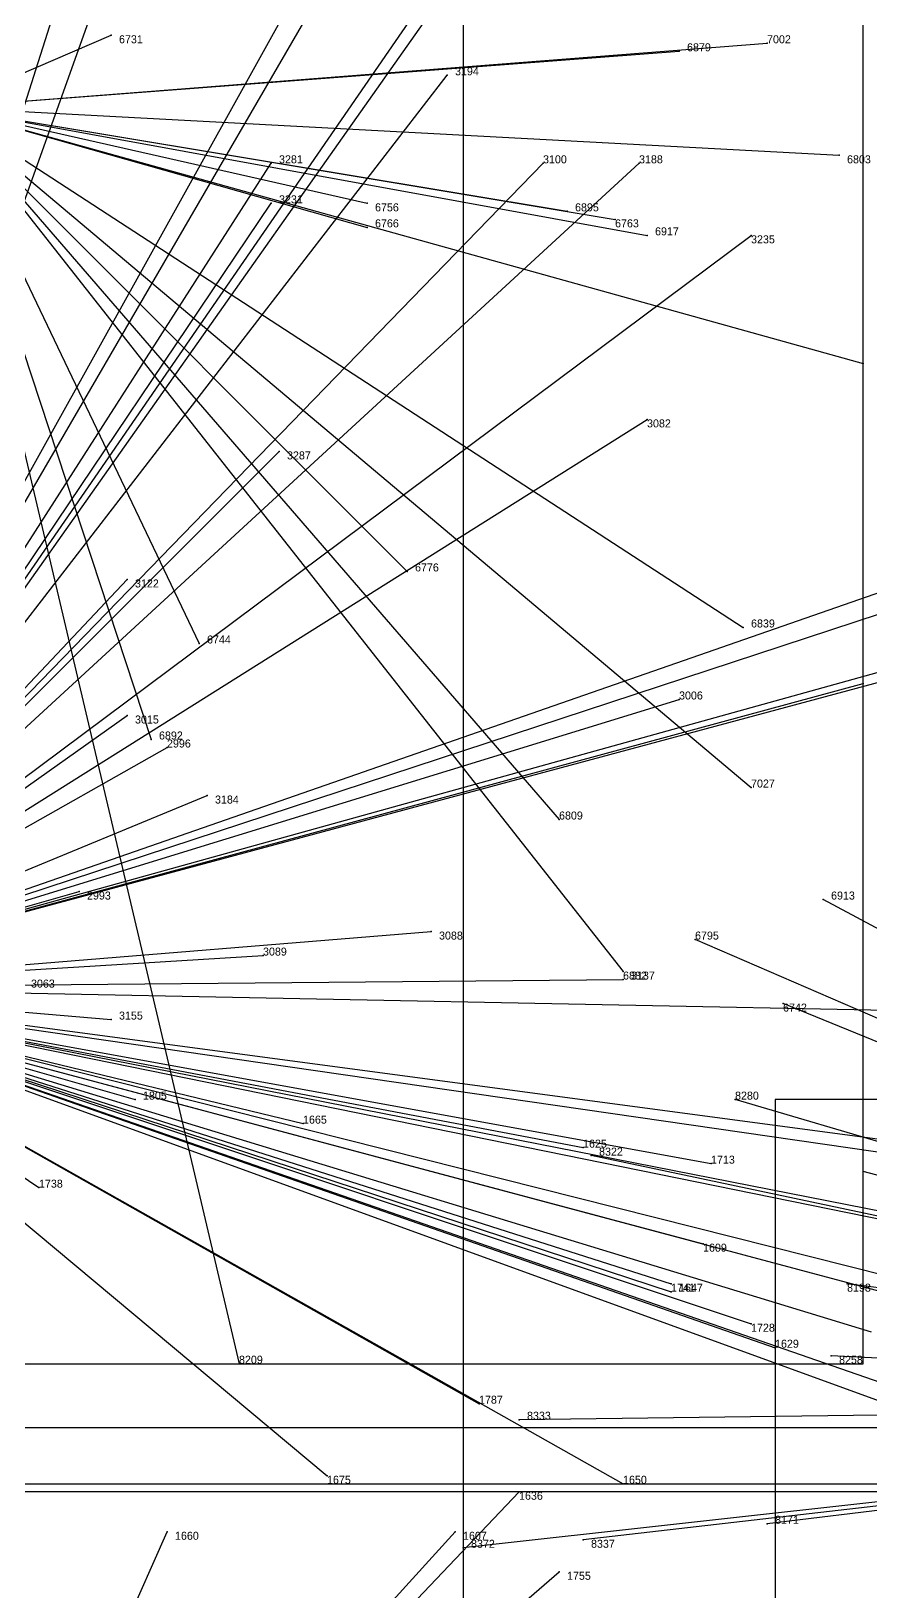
# Model space of a CAD drawing. Extents: x -0.07 to 1.1, y -0.07 to 1.1.
# Drawn here: x 0.133 to 0.238, y 0.6945 to 0.8895 of the extents above; entities that cross this region are included whole.
import ezdxf

# ---------------------------------------------------------------- set-up
doc = ezdxf.new("R2010")
doc.units = 0
for name, color, linetype in [('Clients', 3, 'CONTINUOUS'), ('Facilities_lines', 3, 'CONTINUOUS'), ('Min_max_boxes', 1, 'CONTINUOUS'), ('Normals', 1, 'CONTINUOUS'), ('Source_points', 5, 'CONTINUOUS'), ('Text', 3, 'CONTINUOUS')]:
    doc.layers.add(name, color=color, linetype=linetype)

msp = doc.modelspace()

# ---------------------------------------------------------------- linework, layer by layer
at = {"layer": 'Clients', "color": 5}
for p in [(0.143, 0.889, 1), (0.225, 0.888, 1), (0.214, 0.887, 1), (0.185, 0.884), (0.234, 0.874, 1), (0.163, 0.873), (0.197, 0.873), (0.209, 0.873), (0.163, 0.868), (0.175, 0.868, 1), (0.2, 0.867, 1), (0.206, 0.866, 1), (0.175, 0.865, 1), (0.21, 0.864, 1), (0.223, 0.864), (0.237, 0.848, 1), (0.21, 0.841), (0.164, 0.837), (0.145, 0.821), (0.18, 0.822, 1), (0.222, 0.815, 1), (0.154, 0.813, 1), (0.237, 0.808), (0.214, 0.806), (0.145, 0.804), (0.148, 0.801, 1), (0.15, 0.8), (0.155, 0.794), (0.223, 0.795, 1), (0.199, 0.791, 1), (0.139, 0.782), (0.232, 0.781, 1), (0.183, 0.777), (0.216, 0.776, 1), (0.162, 0.774), (0.207, 0.772, 1), (0.207, 0.771), (0.227, 0.768, 1), (0.143, 0.766), (0.146, 0.756), (0.221, 0.756, 1), (0.167, 0.753), (0.202, 0.75), (0.203, 0.749, 1), (0.218, 0.748), (0.237, 0.747, 1), (0.134, 0.745), (0.217, 0.738), (0.213, 0.733), (0.213, 0.732), (0.235, 0.733, 1), (0.223, 0.728), (0.226, 0.725), (0.233, 0.724, 1), (0.159, 0.723, 1), (0.189, 0.718), (0.194, 0.716, 1), (0.17, 0.709), (0.207, 0.708), (0.194, 0.707), (0.225, 0.703, 1), (0.15, 0.702), (0.186, 0.702), (0.202, 0.701, 1), (0.187, 0.7, 1), (0.199, 0.697)]:
    msp.add_point(p, dxfattribs=at)
at = {"layer": 'Facilities_lines', "color": 3}
for p, q in [((0.097, 0.77), (0.194, 0.937)), ((0.097, 0.77), (0.186, 0.93)), ((0.097, 0.77), (0.197, 0.915)), ((0.097, 0.77), (0.142, 0.911)), ((0.097, 0.77), (0.188, 0.899)), ((0.097, 0.77), (0.141, 0.893)), ((0.122, 0.88, 1), (0.143, 0.889, 1)), ((0.122, 0.88, 1), (0.225, 0.888, 1)), ((0.122, 0.88, 1), (0.214, 0.887, 1)), ((0.097, 0.77), (0.185, 0.884)), ((0.122, 0.88, 1), (0.154, 0.813, 1)), ((0.122, 0.88, 1), (0.175, 0.868, 1)), ((0.122, 0.88, 1), (0.206, 0.866, 1)), ((0.122, 0.88, 1), (0.175, 0.865, 1)), ((0.122, 0.88, 1), (0.18, 0.822, 1)), ((0.122, 0.88, 1), (0.234, 0.874, 1)), ((0.122, 0.88, 1), (0.199, 0.791, 1)), ((0.122, 0.88, 1), (0.222, 0.815, 1)), ((0.122, 0.88, 1), (0.207, 0.772, 1)), ((0.122, 0.88, 1), (0.237, 0.848, 1)), ((0.122, 0.88, 1), (0.148, 0.801, 1)), ((0.122, 0.88, 1), (0.21, 0.864, 1)), ((0.122, 0.88, 1), (0.2, 0.867, 1)), ((0.122, 0.88, 1), (0.223, 0.795, 1)), ((0.122, 0.88, 1), (0.159, 0.723, 1)), ((0.097, 0.77), (0.197, 0.873)), ((0.097, 0.77), (0.209, 0.873)), ((0.097, 0.77), (0.163, 0.873)), ((0.097, 0.77), (0.163, 0.868)), ((0.097, 0.77), (0.223, 0.864)), ((0.097, 0.77), (0.21, 0.841)), ((0.097, 0.77), (0.164, 0.837)), ((0.097, 0.77), (0.258, 0.826)), ((0.097, 0.77), (0.145, 0.821)), ((0.097, 0.77), (0.283, 0.82)), ((0.097, 0.77), (0.249, 0.82)), ((0.097, 0.77), (0.241, 0.81)), ((0.097, 0.77), (0.237, 0.808)), ((0.097, 0.77), (0.214, 0.806)), ((0.097, 0.77), (0.145, 0.804)), ((0.097, 0.77), (0.15, 0.8)), ((0.097, 0.77), (0.155, 0.794)), ((0.097, 0.77), (0.139, 0.782)), ((0.35, 0.718, 1), (0.232, 0.781, 1)), ((0.097, 0.77), (0.183, 0.777)), ((0.35, 0.718, 1), (0.216, 0.776, 1)), ((0.097, 0.77), (0.162, 0.774)), ((0.097, 0.77), (0.207, 0.771)), ((0.097, 0.77), (0.217, 0.738)), ((0.097, 0.77), (0.251, 0.714)), ((0.097, 0.77), (0.238, 0.727)), ((0.097, 0.77), (0.202, 0.75)), ((0.097, 0.77), (0.226, 0.725)), ((0.097, 0.77), (0.213, 0.732)), ((0.097, 0.77), (0.207, 0.708)), ((0.097, 0.77), (0.167, 0.753)), ((0.097, 0.77), (0.17, 0.709)), ((0.097, 0.77), (0.218, 0.748)), ((0.097, 0.77), (0.223, 0.728)), ((0.097, 0.77), (0.134, 0.745)), ((0.097, 0.77), (0.213, 0.733)), ((0.097, 0.77), (0.242, 0.749)), ((0.097, 0.77), (0.189, 0.718)), ((0.097, 0.77), (0.146, 0.756)), ((0.097, 0.77), (0.24, 0.734)), ((0.097, 0.77), (0.267, 0.711)), ((0.097, 0.77), (0.273, 0.723)), ((0.097, 0.77), (0.269, 0.735)), ((0.097, 0.77), (0.265, 0.737)), ((0.097, 0.77), (0.262, 0.748)), ((0.097, 0.77), (0.3, 0.766)), ((0.097, 0.77), (0.143, 0.766)), ((0.35, 0.718, 1), (0.227, 0.768, 1)), ((0.35, 0.718, 1), (0.221, 0.756, 1)), ((0.35, 0.718, 1), (0.203, 0.749, 1)), ((0.35, 0.718, 1), (0.237, 0.747, 1)), ((0.35, 0.718, 1), (0.235, 0.733, 1)), ((0.35, 0.718, 1), (0.233, 0.724, 1)), ((0.35, 0.718, 1), (0.187, 0.7, 1)), ((0.35, 0.718, 1), (0.194, 0.716, 1)), ((0.35, 0.718, 1), (0.202, 0.701, 1)), ((0.35, 0.718, 1), (0.225, 0.703, 1)), ((0.116, 0.625), (0.194, 0.707)), ((0.116, 0.625), (0.186, 0.702)), ((0.116, 0.625), (0.15, 0.702)), ((0.116, 0.625), (0.199, 0.697))]:
    msp.add_line(p, q, dxfattribs=at)
at = {"layer": 'Min_max_boxes', "color": 1}
for p, q in [((0.187, 0.934, 1), (0.187, 0.561, 1)), ((0.187, 0.934, 1), (0.187, 0.561, 1)), ((0.237, 0.723, 1), (0.237, 0.919, 1)), ((0.237, 0.723, 1), (0.237, 0.919, 1)), ((0.542, 0.756), (0.226, 0.756)), ((0.226, 0.756), (0.226, 0.411)), ((0.542, 0.756), (0.226, 0.756)), ((0.226, 0.756), (0.226, 0.411)), ((0.226, 0.756), (0.226, 0.756)), ((0.052, 0.723, 1), (0.237, 0.723, 1)), ((0.052, 0.723, 1), (0.237, 0.723, 1)), ((0.237, 0.723, 1), (0.237, 0.723, 1)), ((0.271, 0.715, 1), (0.063, 0.715, 1)), ((0.271, 0.715, 1), (0.063, 0.715, 1)), ((0.078, 0.708), (0.3, 0.708)), ((0.078, 0.708), (0.3, 0.708)), ((0.269, 0.707), (0.077, 0.707)), ((0.269, 0.707), (0.077, 0.707))]:
    msp.add_line(p, q, dxfattribs=at)
at = {"layer": 'Normals', "color": 1}
for p, q in [((0.143, 0.889, 1), (0.143, 0.889, 1.1)), ((0.225, 0.888, 1), (0.225, 0.888, 1.1)), ((0.214, 0.887, 1), (0.214, 0.887, 1.1)), ((0.185, 0.884), (0.185, 0.884, 0.1)), ((0.234, 0.874, 1), (0.234, 0.874, 1.1)), ((0.163, 0.873), (0.163, 0.873, 0.1)), ((0.197, 0.873), (0.197, 0.873, 0.1)), ((0.209, 0.873), (0.209, 0.873, 0.1)), ((0.163, 0.868), (0.163, 0.868, 0.1)), ((0.175, 0.868, 1), (0.175, 0.868, 1.1)), ((0.2, 0.867, 1), (0.2, 0.867, 1.1)), ((0.206, 0.866, 1), (0.206, 0.866, 1.1)), ((0.175, 0.865, 1), (0.175, 0.865, 1.1)), ((0.21, 0.864, 1), (0.21, 0.864, 1.1)), ((0.223, 0.864), (0.223, 0.864, 0.1)), ((0.237, 0.848, 1), (0.237, 0.848, 1.1)), ((0.21, 0.841), (0.21, 0.841, 0.1)), ((0.164, 0.837), (0.164, 0.837, 0.1)), ((0.145, 0.821), (0.145, 0.821, 0.1)), ((0.18, 0.822, 1), (0.18, 0.822, 1.1)), ((0.222, 0.815, 1), (0.222, 0.815, 1.1)), ((0.154, 0.813, 1), (0.154, 0.813, 1.1)), ((0.237, 0.808), (0.237, 0.808, 0.1)), ((0.214, 0.806), (0.214, 0.806, 0.1)), ((0.145, 0.804), (0.145, 0.804, 0.1)), ((0.148, 0.801, 1), (0.148, 0.801, 1.1)), ((0.15, 0.8), (0.15, 0.8, 0.1)), ((0.155, 0.794), (0.155, 0.794, 0.1)), ((0.223, 0.795, 1), (0.223, 0.795, 1.1)), ((0.199, 0.791, 1), (0.199, 0.791, 1.1)), ((0.139, 0.782), (0.139, 0.782, 0.1)), ((0.232, 0.781, 1), (0.232, 0.781, 1.1)), ((0.183, 0.777), (0.183, 0.777, 0.1)), ((0.216, 0.776, 1), (0.216, 0.776, 1.1)), ((0.162, 0.774), (0.162, 0.774, 0.1)), ((0.207, 0.772, 1), (0.207, 0.772, 1.1)), ((0.207, 0.771), (0.207, 0.771, 0.1)), ((0.227, 0.768, 1), (0.227, 0.768, 1.1)), ((0.143, 0.766), (0.143, 0.766, 0.1)), ((0.146, 0.756), (0.146, 0.756, 0.1)), ((0.221, 0.756, 1), (0.221, 0.756, 1.1)), ((0.167, 0.753), (0.167, 0.753, 0.1)), ((0.202, 0.75), (0.202, 0.75, 0.1)), ((0.203, 0.749, 1), (0.203, 0.749, 1.1)), ((0.218, 0.748), (0.218, 0.748, 0.1)), ((0.237, 0.747, 1), (0.237, 0.747, 1.1)), ((0.134, 0.745), (0.134, 0.745, 0.1)), ((0.217, 0.738), (0.217, 0.738, 0.1)), ((0.213, 0.733), (0.213, 0.733, 0.1)), ((0.213, 0.732), (0.213, 0.732, 0.1)), ((0.235, 0.733, 1), (0.235, 0.733, 1.1)), ((0.223, 0.728), (0.223, 0.728, 0.1)), ((0.226, 0.725), (0.226, 0.725, 0.1)), ((0.233, 0.724, 1), (0.233, 0.724, 1.1)), ((0.159, 0.723, 1), (0.159, 0.723, 1.1)), ((0.189, 0.718), (0.189, 0.718, 0.1)), ((0.194, 0.716, 1), (0.194, 0.716, 1.1)), ((0.17, 0.709), (0.17, 0.709, 0.1)), ((0.207, 0.708), (0.207, 0.708, 0.1)), ((0.194, 0.707), (0.194, 0.707, 0.1)), ((0.225, 0.703, 1), (0.225, 0.703, 1.1)), ((0.15, 0.702), (0.15, 0.702, 0.1)), ((0.186, 0.702), (0.186, 0.702, 0.1)), ((0.202, 0.701, 1), (0.202, 0.701, 1.1)), ((0.187, 0.7, 1), (0.187, 0.7, 1.1)), ((0.199, 0.697), (0.199, 0.697, 0.1))]:
    msp.add_line(p, q, dxfattribs=at)
at = {"layer": 'Source_points', "color": 5}
for p in [(0.143, 0.889, 1), (0.225, 0.888, 1), (0.214, 0.887, 1), (0.185, 0.884), (0.234, 0.874, 1), (0.163, 0.873), (0.197, 0.873), (0.209, 0.873), (0.163, 0.868), (0.175, 0.868, 1), (0.2, 0.867, 1), (0.206, 0.866, 1), (0.175, 0.865, 1), (0.21, 0.864, 1), (0.223, 0.864), (0.237, 0.848, 1), (0.21, 0.841), (0.164, 0.837), (0.145, 0.821), (0.18, 0.822, 1), (0.222, 0.815, 1), (0.154, 0.813, 1), (0.237, 0.808), (0.214, 0.806), (0.145, 0.804), (0.148, 0.801, 1), (0.15, 0.8), (0.155, 0.794), (0.223, 0.795, 1), (0.199, 0.791, 1), (0.139, 0.782), (0.232, 0.781, 1), (0.183, 0.777), (0.216, 0.776, 1), (0.162, 0.774), (0.207, 0.772, 1), (0.207, 0.771), (0.227, 0.768, 1), (0.143, 0.766), (0.146, 0.756), (0.221, 0.756, 1), (0.167, 0.753), (0.202, 0.75), (0.203, 0.749, 1), (0.218, 0.748), (0.237, 0.747, 1), (0.134, 0.745), (0.217, 0.738), (0.213, 0.733), (0.213, 0.732), (0.235, 0.733, 1), (0.223, 0.728), (0.226, 0.725), (0.233, 0.724, 1), (0.159, 0.723, 1), (0.189, 0.718), (0.194, 0.716, 1), (0.17, 0.709), (0.207, 0.708), (0.194, 0.707), (0.225, 0.703, 1), (0.15, 0.702), (0.186, 0.702), (0.202, 0.701, 1), (0.187, 0.7, 1), (0.199, 0.697)]:
    msp.add_point(p, dxfattribs=at)

# ---------------------------------------------------------------- texts
at = {"layer": 'Text', "color": 3}
for s, p in [('6731', (0.144, 0.888, 1)), ('6879', (0.215, 0.887, 1)), ('7002', (0.225, 0.888, 1)), ('3194', (0.186, 0.884)), ('3281', (0.164, 0.873)), ('3100', (0.197, 0.873)), ('3188', (0.209, 0.873)), ('6803', (0.235, 0.873, 1)), ('3231', (0.164, 0.868)), ('6756', (0.176, 0.867, 1)), ('6895', (0.201, 0.867, 1)), ('6766', (0.176, 0.865, 1)), ('6763', (0.206, 0.865, 1)), ('6917', (0.211, 0.864, 1)), ('3235', (0.223, 0.863)), ('3082', (0.21, 0.84)), ('3287', (0.165, 0.836)), ('6776', (0.181, 0.822, 1)), ('3122', (0.146, 0.82)), ('6839', (0.223, 0.815, 1)), ('6744', (0.155, 0.813, 1)), ('3006', (0.214, 0.806)), ('3015', (0.146, 0.803)), ('6892', (0.149, 0.801, 1)), ('2996', (0.15, 0.8)), ('7027', (0.223, 0.795, 1)), ('3184', (0.156, 0.793)), ('6809', (0.199, 0.791, 1)), ('2993', (0.14, 0.781)), ('6913', (0.233, 0.781, 1)), ('3088', (0.184, 0.776)), ('6795', (0.216, 0.776, 1)), ('3089', (0.162, 0.774)), ('3063', (0.133, 0.77)), ('6882', (0.207, 0.771, 1)), ('3137', (0.208, 0.771)), ('3155', (0.144, 0.766)), ('6742', (0.227, 0.767, 1)), ('1805', (0.147, 0.756)), ('8280', (0.221, 0.756, 1)), ('1665', (0.167, 0.753)), ('1625', (0.202, 0.75)), ('8322', (0.204, 0.749, 1)), ('1713', (0.218, 0.748)), ('1738', (0.134, 0.745)), ('1609', (0.217, 0.737)), ('1741', (0.213, 0.732)), ('1647', (0.214, 0.732)), ('8198', (0.235, 0.732, 1)), ('1728', (0.223, 0.727)), ('1629', (0.226, 0.725)), ('8209', (0.159, 0.723, 1)), ('8258', (0.234, 0.723, 1)), ('1787', (0.189, 0.718)), ('8333', (0.195, 0.716, 1)), ('1675', (0.17, 0.708)), ('1650', (0.207, 0.708)), ('1636', (0.194, 0.706)), ('8171', (0.226, 0.703, 1)), ('1660', (0.151, 0.701)), ('1607', (0.187, 0.701)), ('8372', (0.188, 0.7, 1)), ('8337', (0.203, 0.7, 1)), ('1755', (0.2, 0.696))]:
    msp.add_text(s, height=0.001, dxfattribs=at).set_placement(p)

doc.saveas('drawing.dxf')
